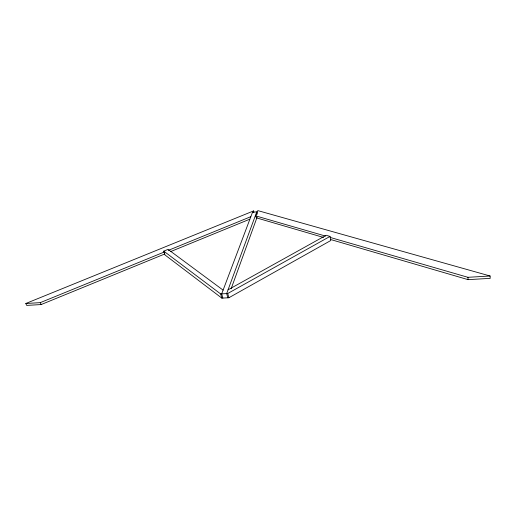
<?xml version="1.0" encoding="UTF-8"?>
<svg xmlns="http://www.w3.org/2000/svg" width="516" height="516" viewBox="0 0 516 516"><rect width="100%" height="100%" fill="white"/><g stroke="black" fill="none" stroke-linecap="round" stroke-linejoin="round"><path stroke-width="0.77" d="M231.136 288.754L257.116 217.165M222.88 298.074L221.68 293.881L252.518 212.244L256.762 211.857L226.666 293.585L227.853 297.796M323.545 237.45L256.304 217.816L255.846 215.907L257.794 210.599L490.097 276.002L490.2 278.356L468.083 279.646L330.504 239.482M253.085 212.282L253.601 210.915L25.8 303.498L26.69 305.401L41.145 304.556L164.83 253.956M223.099 290.121L168.061 249.383L163.759 251.137L165.004 254.969L221.854 298.132L228.885 297.738L330.769 240.533L330.027 236.405L326.157 235.29L228.053 289.824M163.759 251.137L220.648 293.939L227.698 293.527L330.027 236.405M170.79 251.518L249.77 219.203M25.8 303.498L40.274 302.64L164.507 251.918M168.222 250.402L250.795 216.688M330.156 237.425L467.935 277.311L490.097 276.002M255.846 215.907L325.512 236.076M40.274 302.64L41.145 304.556M220.648 293.939L221.854 298.132M227.698 293.527L228.885 297.738M253.601 210.915L253.904 212.179M256.762 211.857L257.297 214.14M467.935 277.311L468.083 279.646"/></g></svg>
